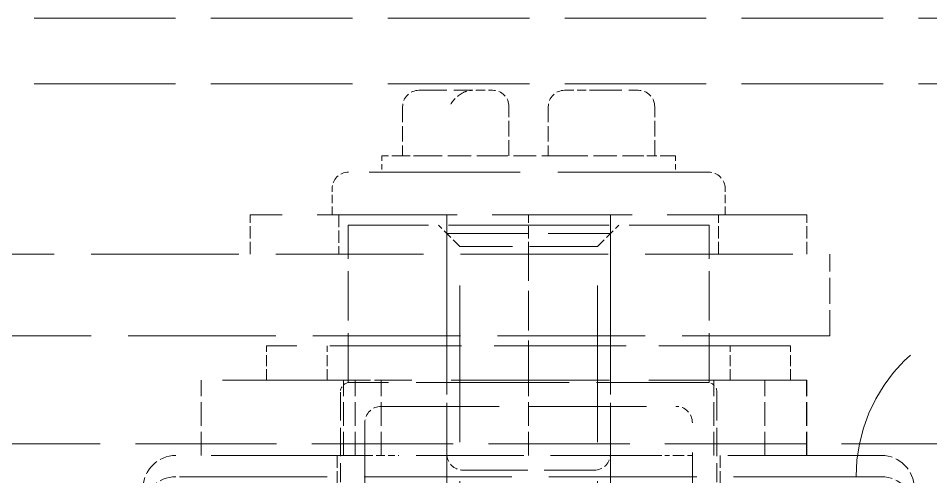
# Model space of a CAD drawing. Header units: millimetres. Extents: x 0 to 2378, y 0 to 1682.
# Drawn here: x 318.88 to 346.75, y 680.77 to 694.77 of the extents above; entities that cross this region are included whole.
import ezdxf

# ---------------------------------------------------------------- set-up
doc = ezdxf.new("R2010")
doc.units = ezdxf.units.MM
doc.header["$LTSCALE"] = 2
doc.linetypes.add('DASHED', pattern=[0.2067, 0.1654, -0.0413])
doc.layers.add('가려진 것(ISO)', color=2, linetype='DASHED', lineweight=18)

msp = doc.modelspace()

# ---------------------------------------------------------------- linework, layer by layer
at = {"layer": '가려진 것(ISO)', "ltscale": 13.06797}
for p, q in [((750.4684, 694.7656), (280.4684, 694.7656)), ((750.4684, 692.7656), (280.4684, 692.7656))]:
    msp.add_line(p, q, dxfattribs=at)
at = {"layer": '가려진 것(ISO)', "ltscale": 2.584141}
for p, q in [((331.1198, 692.5656), (332.4766, 692.5656)), ((336.4603, 692.5656), (337.8171, 692.5656))]:
    msp.add_line(p, q, dxfattribs=at)
at = {"layer": '가려진 것(ISO)', "ltscale": 0.84926}
for p, q in [((332.4766, 692.5656), (333.3684, 692.5656)), ((335.5684, 692.5656), (336.4603, 692.5656))]:
    msp.add_line(p, q, dxfattribs=at)
at = {"layer": '가려진 것(ISO)', "ltscale": 1.428422}
for p, q in [((330.6198, 692.0656), (330.6198, 690.5656)), ((333.8684, 690.5656), (333.8684, 692.0656)), ((335.0684, 692.0656), (335.0684, 690.5656)), ((338.3171, 690.5656), (338.3171, 692.0656)), ((329.1693, 683.7156), (329.9641, 683.7156))]:
    msp.add_line(p, q, dxfattribs=at)
at = {"layer": '가려진 것(ISO)', "ltscale": 0.249224}
for p, q in [((330.0517, 690.5656), (329.9847, 690.5656)), ((338.9522, 690.5656), (338.8852, 690.5656))]:
    msp.add_line(p, q, dxfattribs=at)
at = {"layer": '가려진 것(ISO)', "ltscale": 0.476074}
for p, q in [((329.9847, 690.5656), (329.9847, 690.0656)), ((338.9522, 690.5656), (338.9522, 690.0656))]:
    msp.add_line(p, q, dxfattribs=at)
at = {"layer": '가려진 것(ISO)', "ltscale": 1.209545}
for p, q in [((330.6868, 690.5656), (330.0517, 690.5656)), ((338.8852, 690.5656), (338.2501, 690.5656))]:
    msp.add_line(p, q, dxfattribs=at)
at = {"layer": '가려진 것(ISO)', "ltscale": 0.498548}
for p, q in [((330.6868, 690.5656), (331.1198, 690.5656)), ((337.8171, 690.5656), (338.2501, 690.5656))]:
    msp.add_line(p, q, dxfattribs=at)
at = {"layer": '가려진 것(ISO)', "ltscale": 2.141381}
for p, q in [((331.1198, 690.5656), (333.3684, 690.5656)), ((335.5684, 690.5656), (337.8171, 690.5656))]:
    msp.add_line(p, q, dxfattribs=at)
at = {"layer": '가려진 것(ISO)', "ltscale": 2.095066}
msp.add_line((335.5684, 690.5656), (333.3684, 690.5656), dxfattribs=at)
at = {"layer": '가려진 것(ISO)', "ltscale": 13.932237}
msp.add_line((339.9684, 690.0656), (328.9684, 690.0656), dxfattribs=at)
at = {"layer": '가려진 것(ISO)', "ltscale": 0.761779}
for p, q in [((328.4684, 688.7656), (328.4684, 689.5656)), ((340.4684, 688.7656), (340.4684, 689.5656))]:
    msp.add_line(p, q, dxfattribs=at)
at = {"layer": '가려진 것(ISO)', "ltscale": 12.918983}
msp.add_line((342.9684, 688.7656), (325.9684, 688.7656), dxfattribs=at)
at = {"layer": '가려진 것(ISO)', "ltscale": 1.142718}
for p, q in [((325.9684, 687.5656), (325.9684, 688.7656)), ((328.6702, 688.7656), (328.6702, 687.5656)), ((334.4684, 687.5656), (334.4684, 688.7656)), ((340.2667, 687.5656), (340.2667, 688.7656)), ((342.9684, 687.5656), (342.9684, 688.7656)), ((328.6184, 681.4156), (328.6184, 680.2156)), ((340.3184, 681.4156), (340.3184, 680.2156))]:
    msp.add_line(p, q, dxfattribs=at)
at = {"layer": '가려진 것(ISO)', "ltscale": 6.952043}
for p, q in [((331.9684, 688.7656), (331.9684, 681.4656)), ((336.9684, 688.7656), (336.9684, 681.4656))]:
    msp.add_line(p, q, dxfattribs=at)
at = {"layer": '가려진 것(ISO)', "ltscale": 7.428217}
for p, q in [((328.953, 688.4464), (334.4684, 688.4464)), ((334.4684, 688.4464), (339.9839, 688.4464))]:
    msp.add_line(p, q, dxfattribs=at)
at = {"layer": '가려진 것(ISO)', "ltscale": 4.578051}
for p, q in [((328.953, 683.6392), (328.953, 688.4464)), ((339.9839, 683.6392), (339.9839, 688.4464))]:
    msp.add_line(p, q, dxfattribs=at)
at = {"layer": '가려진 것(ISO)', "ltscale": 0.875336}
for p, q in [((332.3684, 687.7964), (331.7184, 688.4464)), ((336.5684, 687.7964), (337.2184, 688.4464))]:
    msp.add_line(p, q, dxfattribs=at)
at = {"layer": '가려진 것(ISO)', "ltscale": 7.479626}
msp.add_line((331.9684, 688.1964), (336.9684, 688.1964), dxfattribs=at)
at = {"layer": '가려진 것(ISO)', "ltscale": 11.889212}
for p, q in [((331.9684, 678.3664), (331.9684, 688.1964)), ((336.9684, 678.3664), (336.9684, 688.1964))]:
    msp.add_line(p, q, dxfattribs=at)
at = {"layer": '가려진 것(ISO)', "ltscale": 6.28287}
msp.add_line((336.5684, 687.7964), (332.3684, 687.7964), dxfattribs=at)
at = {"layer": '가려진 것(ISO)', "ltscale": 14.453314}
for p, q in [((332.3684, 675.8464), (332.3684, 687.7964)), ((336.5684, 675.8464), (336.5684, 687.7964))]:
    msp.add_line(p, q, dxfattribs=at)
at = {"layer": '가려진 것(ISO)', "ltscale": 13.642718}
for p, q in [((315.4684, 687.5656), (343.6679, 687.5656)), ((343.6679, 685.0656), (315.4684, 685.0656))]:
    msp.add_line(p, q, dxfattribs=at)
at = {"layer": '가려진 것(ISO)', "ltscale": 3.666441}
msp.add_line((334.4684, 683.7156), (334.4684, 687.5656), dxfattribs=at)
at = {"layer": '가려진 것(ISO)', "ltscale": 2.380771}
msp.add_line((343.6679, 685.0656), (343.6679, 687.5656), dxfattribs=at)
at = {"layer": '가려진 것(ISO)', "ltscale": 12.159042}
msp.add_line((342.4684, 684.7656), (326.4684, 684.7656), dxfattribs=at)
at = {"layer": '가려진 것(ISO)', "ltscale": 0.999866}
for p, q in [((326.4684, 683.7156), (326.4684, 684.7656)), ((328.3184, 683.7156), (328.3184, 684.7656)), ((340.6184, 683.7156), (340.6184, 684.7656)), ((342.4684, 683.7156), (342.4684, 684.7656))]:
    msp.add_line(p, q, dxfattribs=at)
at = {"layer": '가려진 것(ISO)', "ltscale": 12.243481}
msp.add_line((329.1693, 683.7156), (324.4684, 683.7156), dxfattribs=at)
at = {"layer": '가려진 것(ISO)', "ltscale": 2.190301}
for p, q in [((324.4684, 681.4156), (324.4684, 683.7156)), ((328.8116, 681.4156), (328.8116, 683.7156)), ((329.1693, 681.4156), (329.1693, 683.7156)), ((329.9641, 681.4156), (329.9641, 683.7156)), ((334.4684, 681.4156), (334.4684, 683.7156)), ((340.1253, 681.4156), (340.1253, 683.7156)), ((341.6769, 681.4156), (341.6769, 683.7156)), ((342.9489, 681.4156), (342.9489, 683.7156)), ((342.9684, 681.4156), (342.9684, 683.7156))]:
    msp.add_line(p, q, dxfattribs=at)
at = {"layer": '가려진 것(ISO)', "ltscale": 10.194925}
msp.add_line((334.4026, 683.6464), (329.0188, 683.6464), dxfattribs=at)
at = {"layer": '가려진 것(ISO)', "ltscale": 14.593666}
msp.add_line((342.9684, 683.7156), (329.9641, 683.7156), dxfattribs=at)
at = {"layer": '가려진 것(ISO)'}
msp.add_line((334.4026, 683.6464), (334.4026, 683.6464), dxfattribs=at)
at = {"layer": '가려진 것(ISO)', "ltscale": 10.194932}
msp.add_line((339.918, 683.6464), (334.5343, 683.6464), dxfattribs=at)
at = {"layer": '가려진 것(ISO)', "ltscale": 2.618858}
for p, q in [((328.7184, 683.3464), (328.7184, 680.5964)), ((340.2184, 683.3464), (340.2184, 680.5964))]:
    msp.add_line(p, q, dxfattribs=at)
at = {"layer": '가려진 것(ISO)', "ltscale": 10.885341}
msp.add_line((329.9684, 682.9156), (338.9684, 682.9156), dxfattribs=at)
at = {"layer": '가려진 것(ISO)', "ltscale": 11.006289}
for p, q in [((329.4684, 682.4156), (329.4684, 668.7656)), ((339.4684, 668.7656), (339.4684, 682.4156))]:
    msp.add_line(p, q, dxfattribs=at)
at = {"layer": '가려진 것(ISO)', "ltscale": 13.041375}
msp.add_line((763.4684, 681.7656), (267.4684, 681.7656), dxfattribs=at)
at = {"layer": '가려진 것(ISO)', "ltscale": 14.178943}
for p, q in [((329.4684, 681.4156), (323.6951, 681.4156)), ((345.2418, 681.4156), (339.4684, 681.4156))]:
    msp.add_line(p, q, dxfattribs=at)
at = {"layer": '가려진 것(ISO)', "ltscale": 0.747873}
for p, q in [((329.4684, 681.4156), (329.9684, 681.4156)), ((338.9684, 681.4156), (339.4684, 681.4156))]:
    msp.add_line(p, q, dxfattribs=at)
at = {"layer": '가려진 것(ISO)', "ltscale": 0.296207}
for p, q in [((330.2796, 681.4156), (329.9684, 681.4156)), ((338.9684, 681.4156), (338.6573, 681.4156))]:
    msp.add_line(p, q, dxfattribs=at)
at = {"layer": '가려진 것(ISO)', "ltscale": 0.223075}
for p, q in [((330.2796, 681.4156), (330.5054, 681.4156)), ((338.4315, 681.4156), (338.6573, 681.4156))]:
    msp.add_line(p, q, dxfattribs=at)
at = {"layer": '가려진 것(ISO)', "ltscale": 9.946556}
msp.add_line((338.4315, 681.4156), (330.5054, 681.4156), dxfattribs=at)
at = {"layer": '가려진 것(ISO)', "ltscale": 13.645111}
msp.add_line((345.2418, 680.7656), (323.6951, 680.7656), dxfattribs=at)
at = {"layer": '가려진 것(ISO)', "ltscale": 5.983681}
msp.add_line((332.4684, 680.9656), (336.4684, 680.9656), dxfattribs=at)
at = {"layer": '가려진 것(ISO)', "ltscale": 12.665669}
msp.add_circle((349.4684, 680.7656), 5, dxfattribs=at)
at = {"layer": '가려진 것(ISO)', "ltscale": 0.747873}
for centre, start, end in [((331.1198, 692.0656), 90, 180), ((333.3684, 692.0656), 0, 90), ((335.5684, 692.0656), 90, 180), ((337.8171, 692.0656), 0, 90), ((328.9684, 689.5656), 90, 180), ((339.9684, 689.5656), 0, 90), ((329.9684, 682.4156), 90, 180), ((338.9684, 682.4156), 0, 90), ((332.4684, 681.4656), 180, 270), ((336.4684, 681.4656), 270, 0)]:
    msp.add_arc(centre, 0.5, start, end, dxfattribs=at)
at = {"layer": '가려진 것(ISO)', "ltscale": 0.385864}
for centre, start, end in [((329.0184, 683.3464), 102.59803, 180), ((339.9184, 683.3464), 0, 77.40197)]:
    msp.add_arc(centre, 0.3, start, end, dxfattribs=at)
at = {"layer": '가려진 것(ISO)', "ltscale": 1.495845}
for centre, start, end in [((323.6951, 680.4156), 90, 180), ((345.2418, 680.4156), 0, 90), ((323.6951, 679.7656), 90, 180), ((345.2418, 679.7656), 0, 90)]:
    msp.add_arc(centre, 1, start, end, dxfattribs=at)
at = {"layer": '가려진 것(ISO)', "ltscale": 0.64971}
msp.add_ellipse((332.4765, 692.0656), major_axis=(-0.433, -0.433), ratio=0.5772801, start_param=4.1887249, end_param=5.2360625, dxfattribs=at)
at = {"layer": '가려진 것(ISO)', "ltscale": 0.284651}
msp.add_ellipse((332.7653, 692.0656), major_axis=(-0.5774, 0), ratio=0.8660254, start_param=4.712389, end_param=5.2359878, dxfattribs=at)
at = {"layer": '가려진 것(ISO)', "ltscale": 0.088916}
for points in [[(329.0188, 683.6464), (328.9981, 683.6464), (328.9754, 683.6442), (328.953, 683.6392)], [(334.5343, 683.6464), (334.5136, 683.6464), (334.4908, 683.6442), (334.4684, 683.6392)], [(339.918, 683.6464), (339.9388, 683.6464), (339.9615, 683.6442), (339.9839, 683.6392)]]:
    msp.add_open_spline(points, degree=3, dxfattribs=at)
at = {"layer": '가려진 것(ISO)', "ltscale": 0.088929}
for points, knots in [([(328.953, 683.6392), (328.9754, 683.6442), (328.9981, 683.6464), (329.0188, 683.6464), (329.0189, 683.6464), (329.0189, 683.6464)], [-0.1732924933, -0.1732924933, -0.1732924933, -0.1732924933, -0.1644983658, -0.1644983658, -0.1644970959, -0.1644970959, -0.1644970959, -0.1644970959]), ([(339.9839, 683.6392), (339.9615, 683.6442), (339.9388, 683.6464), (339.918, 683.6464), (339.918, 683.6464), (339.918, 683.6464)], [-0.1732924933, -0.1732924933, -0.1732924933, -0.1732924933, -0.1644983658, -0.1644983658, -0.1644970961, -0.1644970961, -0.1644970961, -0.1644970961])]:
    msp.add_open_spline(points, degree=3, knots=knots, dxfattribs=at)
at = {"layer": '가려진 것(ISO)', "ltscale": 0.088931}
msp.add_open_spline([(334.4684, 683.6392), (334.4461, 683.6442), (334.4233, 683.6464), (334.4026, 683.6464), (334.4026, 683.6464), (334.4026, 683.6464)], degree=3, knots=[-0.1732924933, -0.1732924933, -0.1732924933, -0.1732924933, -0.1644983658, -0.1644983658, -0.1644968349, -0.1644968349, -0.1644968349, -0.1644968349], dxfattribs=at)

doc.saveas('drawing.dxf')
